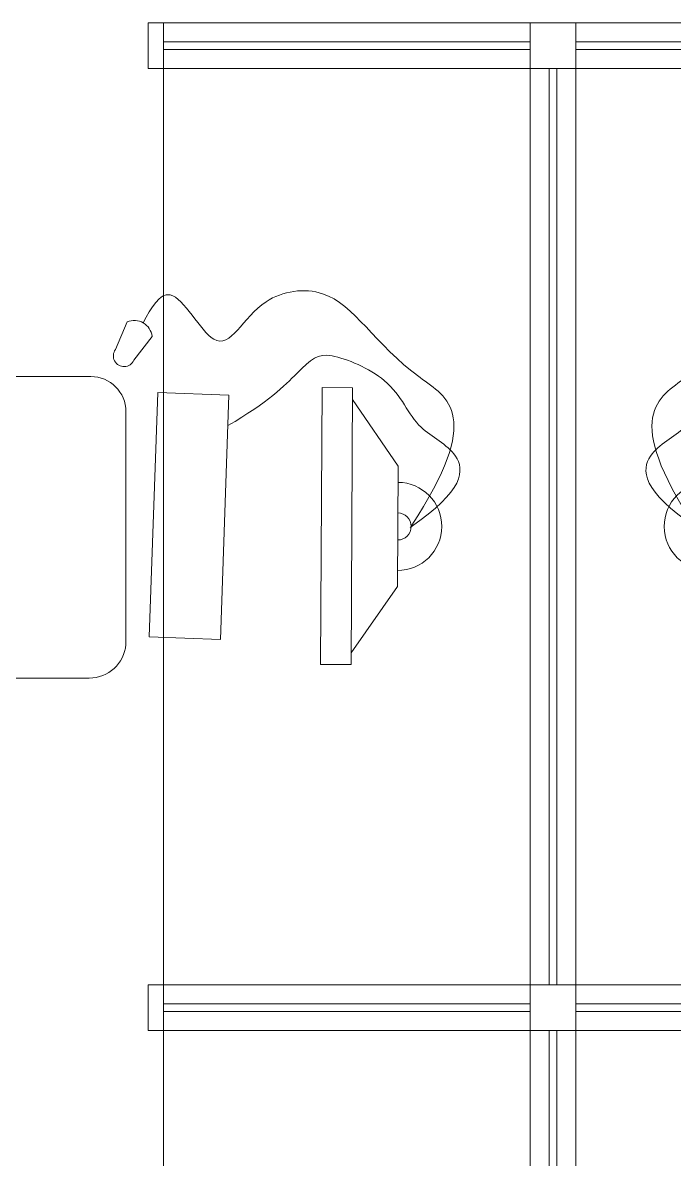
# Model space of a CAD drawing. Header units: inches. Extents: x 1 to 4333, y -575 to 1753.
# Drawn here: x 2398.7 to 2441.3, y 1634.1 to 1708.6 of the extents above; entities that cross this region are included whole.
import ezdxf

# ---------------------------------------------------------------- set-up
doc = ezdxf.new("R2010")
doc.units = ezdxf.units.IN
doc.header["$MEASUREMENT"] = 0
doc.layers.add('I-FURN-PNLS', color=30, linetype='Continuous', lineweight=9)

# ---------------------------------------------------------------- blocks, each defined once
blk = doc.blocks.new('Benching - 5_-0_ bench-V30-New Construction - Tel_Data_Elec Plan')
at = {"layer": 'I-FURN-PNLS'}
for p, q in [((-0.25, 1.5), (-1.5, 1.5)), ((-1.5, 1.5), (-1.5, 0.25)), ((1.5, 1.5), (0.25, 1.5)), ((61.5, 1.5), (1.5, 1.5)), ((1.5, 1.5), (1.5, 0.25)), ((1.5, 0.25), (1.5, 1.5)), ((61.5, 0.25), (1.5, 0.25)), ((1.5, 0.25), (1.5, -0.25)), ((-1.5, -0.25), (-1.5, -1.5)), ((1.5, -0.25), (61.5, -0.25)), ((1.5, -0.25), (1.5, -1.5)), ((1.5, -1.5), (1.5, -0.25)), ((-0.25, -1.5), (-1.5, -1.5)), ((-1.5, -1.5), (-1.5, -25.5)), ((-1.5, -1.5), (-0.25, -1.5)), ((0.25, -1.5), (-0.25, -1.5)), ((-0.25, -1.5), (-0.25, -25.5)), ((0.25, -25.5), (0.25, -1.5)), ((1.5, -1.5), (0.25, -1.5)), ((0.25, -1.5), (1.5, -1.5)), ((1.5, -25.5), (1.5, -1.5)), ((1.5, -1.5), (61.5, -1.5)), ((-1.5, -25.5), (-0.25, -25.5)), ((-0.25, -25.5), (-1.5, -25.5)), ((-1.5, -25.5), (-1.5, -26.5)), ((-0.25, -25.5), (0.25, -25.5)), ((0.25, -25.5), (1.5, -25.5)), ((1.5, -25.5), (0.25, -25.5)), ((1.5, -26.5), (1.5, -25.5)), ((1.5, -25.5), (61.5, -25.5)), ((-1.5, -26.5), (1.5, -26.5))]:
    blk.add_line(p, q, dxfattribs=at)
blk = doc.blocks.new('Benching - 5_-0_ bench-V28-New Construction - Tel_Data_Elec Plan')
at = {"layer": 'I-FURN-PNLS'}
for p, q in [((-0.25, 1.5), (-1.5, 1.5)), ((-1.5, 1.5), (-1.5, -1.5)), ((1.5, 1.5), (0.25, 1.5)), ((61.5, 1.5), (1.5, 1.5)), ((1.5, 1.5), (1.5, 0.25)), ((1.5, 0.25), (1.5, 1.5)), ((61.5, 0.25), (61.5, 1.5)), ((62.75, 1.5), (61.5, 1.5)), ((61.5, 1.5), (61.5, 0.25)), ((64.5, 1.5), (63.25, 1.5)), ((64.5, 0.25), (64.5, 1.5)), ((61.5, 0.25), (1.5, 0.25)), ((1.5, 0.25), (1.5, -0.25)), ((61.5, -0.25), (61.5, 0.25)), ((1.5, -0.25), (61.5, -0.25)), ((1.5, -0.25), (1.5, -1.5)), ((1.5, -1.5), (1.5, -0.25)), ((61.5, -1.5), (61.5, -0.25)), ((61.5, -0.25), (61.5, -1.5)), ((64.5, -1.5), (64.5, -0.25)), ((-0.25, -1.5), (-1.5, -1.5)), ((-1.5, -1.5), (-1.5, -25.5)), ((-1.5, -1.5), (-0.25, -1.5)), ((0.25, -1.5), (-0.25, -1.5)), ((-0.25, -1.5), (-0.25, -25.5)), ((0.25, -25.5), (0.25, -1.5)), ((1.5, -1.5), (0.25, -1.5)), ((0.25, -1.5), (1.5, -1.5)), ((1.5, -25.5), (1.5, -1.5)), ((1.5, -1.5), (61.5, -1.5)), ((62.75, -1.5), (61.5, -1.5)), ((61.5, -1.5), (61.5, -25.5)), ((61.5, -1.5), (62.75, -1.5)), ((63.25, -1.5), (62.75, -1.5)), ((62.75, -1.5), (62.75, -25.5)), ((63.25, -25.5), (63.25, -1.5)), ((64.5, -1.5), (63.25, -1.5)), ((63.25, -1.5), (64.5, -1.5)), ((64.5, -25.5), (64.5, -1.5)), ((23.18, -13.12), (27.542, -10.143)), ((27.542, -10.143), (35.428, -10.184)), ((35.428, -10.184), (39.759, -13.207)), ((22.396, -15.116), (22.406, -13.116)), ((22.406, -13.116), (40.532, -13.211)), ((40.532, -13.211), (40.522, -15.211)), ((40.522, -15.211), (22.396, -15.116)), ((22.885, -21.212), (22.723, -25.871)), ((38.885, -21.77), (22.885, -21.212)), ((38.722, -26.428), (38.885, -21.77)), ((-1.5, -25.5), (-0.25, -25.5)), ((-0.25, -25.5), (-1.5, -25.5)), ((-1.5, -25.5), (-1.5, -26.5)), ((-0.25, -25.5), (0.25, -25.5)), ((0.25, -25.5), (1.5, -25.5)), ((1.5, -25.5), (0.25, -25.5)), ((1.5, -26.5), (1.5, -25.5)), ((1.5, -25.5), (61.5, -25.5)), ((22.723, -25.871), (38.722, -26.428)), ((61.5, -25.5), (62.75, -25.5)), ((62.75, -25.5), (61.5, -25.5)), ((61.5, -25.5), (61.5, -26.5)), ((62.75, -25.5), (63.25, -25.5)), ((63.25, -25.5), (64.5, -25.5)), ((64.5, -25.5), (63.25, -25.5)), ((64.5, -26.5), (64.5, -25.5)), ((-1.5, -26.5), (1.5, -26.5)), ((19.038, -26.242), (20.604, -27.43)), ((61.5, -26.5), (64.5, -26.5)), ((19.902, -28.639), (18.094, -27.866)), ((39.217, -27.954), (23.967, -27.954)), ((21.669, -30.252), (21.669, -35.429)), ((41.412, -35.543), (41.412, -30.362))]:
    blk.add_line(p, q, dxfattribs=at)
for centre, radius, start, end in [((31.485, -10.164), 2.885, 359.70021, 179.70021), ((31.485, -10.164), 0.885, 359.70021, 179.70021), ((19.17, -27.405), 1.17, 96.48992, 203.17914), ((20.319, -28.073), 0.703, 233.63769, 66.03138), ((23.967, -30.252), 2.298, 90, 180), ((38.993, -30.362), 2.419, 0, 84.68069)]:
    blk.add_arc(centre, radius, start, end, dxfattribs=at)
for points, knots in [([(31.461, -9.279), (24.214, -4.503), (21.056, -10.978), (15.491, -13.684), (16.357, -19.807), (21.521, -21.682), (14.874, -24.965), (17.162, -26.308), (18.158, -26.817)], [0, 0, 0, 0, 4.203758, 11.310205, 15.301003, 21.109862, 25.639067, 29.008441, 29.008441, 29.008441, 29.008441]), ([(24.884, -21.282), (23.378, -18.674), (20.766, -16.061), (19.807, -15.103), (21.941, -10.114), (25.075, -9.274), (26.568, -5.783), (29.122, -5.783), (31.55, -9.342)], [0, 0, 0, 0, 0.22393, 0.514942, 0.793465, 1.139785, 1.406318, 1.702385, 1.702385, 1.702385, 1.702385]), ([(24.884, -21.282), (23.378, -18.674), (20.766, -16.061), (19.807, -15.103), (21.941, -10.114), (25.075, -9.274), (26.568, -5.783), (29.122, -5.783), (31.55, -9.342)], [0, 0, 0, 0, 0.22393, 0.514942, 0.793465, 1.139785, 1.406318, 1.702385, 1.702385, 1.702385, 1.702385])]:
    blk.add_open_spline(points, degree=3, knots=knots, dxfattribs=at)
blk = doc.blocks.new('Benching - 5_-0_ bench-V31-New Construction - Tel_Data_Elec Plan')
at = {"layer": 'I-FURN-PNLS'}
for p, q in [((-1.5, 25.5), (-1.5, 1.5)), ((-0.25, 25.5), (-0.25, 1.5)), ((0.25, 1.5), (0.25, 25.5)), ((1.5, 1.5), (1.5, 25.5)), ((-1.5, 1.5), (-0.25, 1.5)), ((-0.25, 1.5), (-1.5, 1.5)), ((-1.5, 1.5), (-1.5, 0.25)), ((-0.25, 1.5), (0.25, 1.5)), ((0.25, 1.5), (1.5, 1.5)), ((1.5, 1.5), (0.25, 1.5)), ((61.5, 1.5), (1.5, 1.5)), ((1.5, 1.5), (1.5, 0.25)), ((1.5, 0.25), (1.5, 1.5)), ((61.5, 0.25), (1.5, 0.25)), ((1.5, 0.25), (1.5, -0.25)), ((-1.5, -0.25), (-1.5, -1.5)), ((1.5, -0.25), (61.5, -0.25)), ((1.5, -0.25), (1.5, -1.5)), ((1.5, -1.5), (1.5, -0.25)), ((-1.5, -1.5), (-0.25, -1.5)), ((0.25, -1.5), (1.5, -1.5)), ((1.5, -1.5), (61.5, -1.5))]:
    blk.add_line(p, q, dxfattribs=at)
blk = doc.blocks.new('Benching - 5_-0_ bench-V29-New Construction - Tel_Data_Elec Plan')
at = {"layer": 'I-FURN-PNLS'}
for p, q in [((-1.5, 25.5), (-1.5, 1.5)), ((-0.25, 25.5), (-0.25, 1.5)), ((0.25, 1.5), (0.25, 25.5)), ((1.5, 1.5), (1.5, 25.5)), ((61.5, 25.5), (61.5, 1.5)), ((62.75, 25.5), (62.75, 1.5)), ((63.25, 1.5), (63.25, 25.5)), ((64.5, 1.5), (64.5, 25.5)), ((-1.5, 1.5), (-0.25, 1.5)), ((-0.25, 1.5), (-1.5, 1.5)), ((-1.5, 1.5), (-1.5, -1.5)), ((-0.25, 1.5), (0.25, 1.5)), ((0.25, 1.5), (1.5, 1.5)), ((1.5, 1.5), (0.25, 1.5)), ((61.5, 1.5), (1.5, 1.5)), ((1.5, 1.5), (1.5, 0.25)), ((1.5, 0.25), (1.5, 1.5)), ((61.5, 0.25), (61.5, 1.5)), ((61.5, 1.5), (62.75, 1.5)), ((62.75, 1.5), (61.5, 1.5)), ((61.5, 1.5), (61.5, 0.25)), ((62.75, 1.5), (63.25, 1.5)), ((63.25, 1.5), (64.5, 1.5)), ((64.5, 1.5), (63.25, 1.5)), ((64.5, 0.25), (64.5, 1.5)), ((61.5, 0.25), (1.5, 0.25)), ((1.5, 0.25), (1.5, -0.25)), ((61.5, -0.25), (61.5, 0.25)), ((1.5, -0.25), (61.5, -0.25)), ((1.5, -0.25), (1.5, -1.5)), ((1.5, -1.5), (1.5, -0.25)), ((61.5, -1.5), (61.5, -0.25)), ((61.5, -0.25), (61.5, -1.5)), ((64.5, -1.5), (64.5, -0.25)), ((-1.5, -1.5), (-0.25, -1.5)), ((0.25, -1.5), (1.5, -1.5)), ((1.5, -1.5), (61.5, -1.5)), ((61.5, -1.5), (62.75, -1.5)), ((63.25, -1.5), (64.5, -1.5))]:
    blk.add_line(p, q, dxfattribs=at)
blk.add_arc((31.485, 10.164), 2.885, 180.29979, 0.29979, dxfattribs=at)
for points, knots in [([(31.461, 9.279), (24.214, 4.503), (21.056, 10.978), (15.491, 13.684), (16.357, 19.807), (21.521, 21.682), (14.874, 24.965), (17.162, 26.308), (18.158, 26.817)], [0, 0, 0, 0, 4.203758, 11.310205, 15.301003, 21.109862, 25.639067, 29.008441, 29.008441, 29.008441, 29.008441]), ([(24.884, 21.282), (23.378, 18.674), (20.766, 16.061), (19.807, 15.103), (21.941, 10.114), (25.075, 9.274), (26.568, 5.783), (29.122, 5.783), (31.55, 9.342)], [0, 0, 0, 0, 0.22393, 0.514942, 0.793465, 1.139785, 1.406318, 1.702385, 1.702385, 1.702385, 1.702385]), ([(24.884, 21.282), (23.378, 18.674), (20.766, 16.061), (19.807, 15.103), (21.941, 10.114), (25.075, 9.274), (26.568, 5.783), (29.122, 5.783), (31.55, 9.342)], [0, 0, 0, 0, 0.22393, 0.514942, 0.793465, 1.139785, 1.406318, 1.702385, 1.702385, 1.702385, 1.702385])]:
    blk.add_open_spline(points, degree=3, knots=knots, dxfattribs=at)

msp = doc.modelspace()

# ---------------------------------------------------------------- block references
at = {"layer": 'I-FURN-PNLS'}
for name, p, rotation in [('Benching - 5_-0_ bench-V28-New Construction - Tel_Data_Elec Plan', (2433.393, 1707.065), 269.9999999999995), ('Benching - 5_-0_ bench-V29-New Construction - Tel_Data_Elec Plan', (2433.393, 1707.065), 270.0000000000005), ('Benching - 5_-0_ bench-V30-New Construction - Tel_Data_Elec Plan', (2433.393, 1644.065), 269.9999999999995), ('Benching - 5_-0_ bench-V31-New Construction - Tel_Data_Elec Plan', (2433.393, 1644.065), 270.0000000000005)]:
    msp.add_blockref(name, p, dxfattribs=dict(at, rotation=rotation))

doc.saveas('drawing.dxf')
